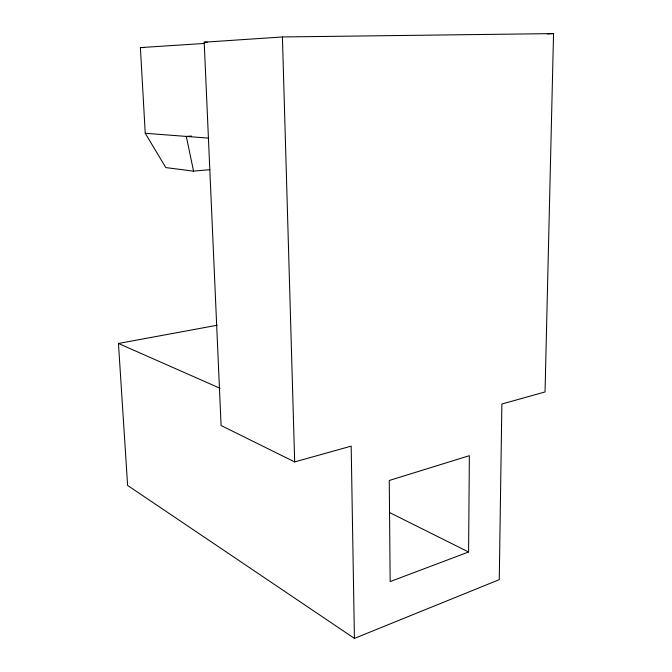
<?xml version="1.0" encoding="UTF-8"?>
<svg xmlns="http://www.w3.org/2000/svg" width="672" height="672" viewBox="0 0 672 672"><rect width="100%" height="100%" fill="white"/><g stroke="black" fill="none" stroke-linecap="round" stroke-linejoin="round"><path stroke-width="1.01" d="M468.586 551.989L469.367 455.683L389.264 480.472L390.163 581.574L468.586 551.989L389.76 512.644M354.421 638.4L351.179 446.132L294.672 461.924L221.088 425.51L204.196 42.193L282.416 36.968L553.543 33.6L545.042 391.952L501.866 404.015L499.271 579.65L354.421 638.4L127.613 485.428L118.457 343.468L217.19 325.24M204.632 43.428L140.389 47.594L145.236 133.283L165.808 167.58L193.553 171.142L209.992 169.646M191.503 136.055L186.312 136.424L193.553 171.142M547.319 33.928L553.543 33.6M140.389 47.594L144.53 47.527M204.196 42.193L207.228 42.151M145.236 133.283L208.261 138.096M118.457 343.468L220.03 388.282M282.416 36.968L294.672 461.924"/></g></svg>
